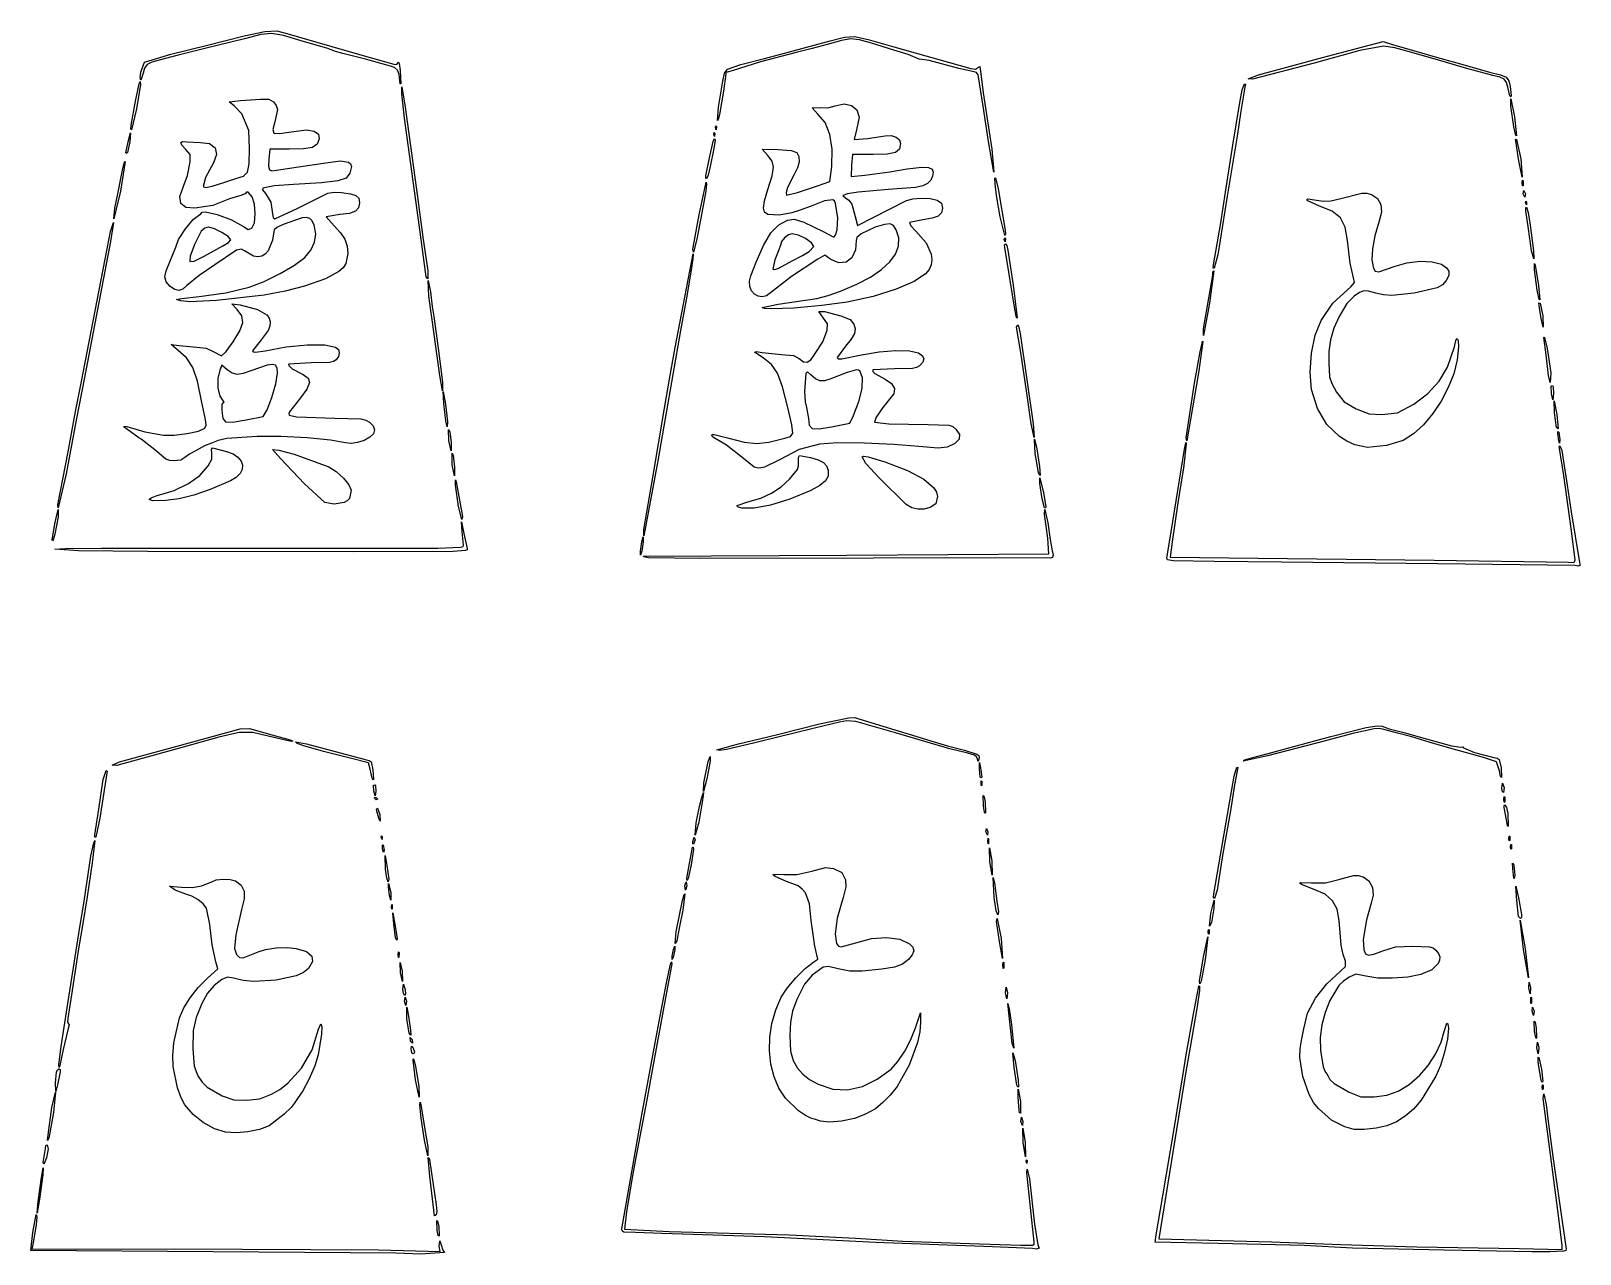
# Model space of a CAD drawing. Extents: x 118 to 1734, y 127 to 2403.
# Drawn here: x 118 to 814, y 128 to 678 of the extents above; entities that cross this region are included whole.
import ezdxf

# ---------------------------------------------------------------- set-up
doc = ezdxf.new("R2010")
doc.units = 0
doc.layers.get('0').update_dxf_attribs({"linetype": 'CONTINUOUS'})

msp = doc.modelspace()

# ---------------------------------------------------------------- linework, layer by layer
at = {"color": 7}
for points in [[(283.559213, 655.263675), (283.279734, 658.013938), (282.545513, 659.938022), (281.274433, 661.164957), (279.384375, 661.823775), (268.141178, 664.917375), (258.011662, 667.5), (254.780835, 668.3673), (250.892648, 669.83325), (240.75, 672.734175), (231.342275, 675.48198), (225.94815, 676.5126), (221.220632, 675.996007), (213.81273, 674.102175), (196.125, 669.743625), (184.125, 666.718725), (175.5, 664.486125), (172.309056, 663.598065), (170.224961, 662.471484), (169.000271, 660.904986), (168.38754, 658.697175), (167.300872, 655.5), (167.028909, 656.599541), (167.38357, 659.102934), (168.978442, 663.5499), (180.781875, 667.1457), (197.25, 671.23965), (213.670177, 675.41816), (223.042212, 677.381981), (228.424391, 677.579018), (232.875, 676.457175), (266.625, 666.71955), (280.994108, 662.6064), (282.325189, 662.525681), (282.92871, 663.4929), (283.097313, 663.634526), (283.323148, 662.998481), (283.828432, 659.868975), (284.015535, 653.868975), (283.71768, 653.868656), (283.559213, 655.263675)], [(547.923975, 627.9375), (545.523262, 643.875), (543.268748, 657.9375), (542.621956, 658.864453), (541.586235, 659.25), (534.699277, 660.79335), (521.382371, 664.365525), (518.03013, 664.7391), (516.85365, 664.969575), (511.875, 667.029225), (505.5, 669.0297), (495.395633, 672.060975), (490.01801, 673.538183), (486.109974, 673.977628), (481.87086, 673.334246), (475.5, 671.562975), (468.75, 669.75075), (461.625, 667.90545), (445.539315, 663.69015), (432.789315, 659.705025), (430.567987, 659.075175), (429.885753, 659.078456), (429.934043, 658.352175), (429.01392, 650.562375), (427.111883, 640.125), (426.613411, 637.764581), (426.199702, 637.355475), (426.772935, 643.355475), (428.642663, 655.00665), (429.423842, 658.627378), (430.827652, 660.41295), (436.780685, 662.556581), (447.375, 665.238075), (458.625, 668.21685), (476.848717, 673.152), (483.239005, 674.830195), (487.755745, 675.163987), (493.981792, 673.814723), (505.5, 670.44375), (539.95206, 660.738075), (542.172563, 660.472866), (543.389318, 661.2714), (544.104313, 661.660341), (544.355932, 659.536425), (545.598637, 649.875), (549.503936, 624.558863), (550.364017, 614.25), (547.923975, 627.9375)], [(782.036625, 648.512625), (781.143975, 652.32225), (780.590529, 654.510287), (779.547581, 655.909847), (777.606405, 656.840014), (774.358275, 657.619875), (762.75, 660.7272), (751.125, 664.1304), (738, 667.97925), (730.3875, 669.9657), (725.25, 670.805325), (714.649079, 668.750025), (694.125, 663.195525), (666.5625, 655.954575), (664.5, 656.091975), (669.1875, 657.902925), (697.875, 665.618625), (716.000243, 670.483275), (725.125485, 672.810075), (729.875243, 671.358825), (738.75, 668.784975), (748.5, 666.026625), (758.25, 663.221475), (766.125, 660.959175), (772.875, 659.1408), (777.849866, 657.882923), (780.434747, 656.806537), (781.550448, 655.258664), (782.117775, 652.586325), (782.627916, 648.543909), (782.470136, 648.036076), (782.036625, 648.512625)], [(163.050923, 635.25), (165.001395, 646.030275), (166.639467, 653.897644), (167.091029, 654.852272), (167.221463, 653.562525), (165.360895, 642.580322), (163.103198, 633.148425), (162.853269, 633.549863), (163.050923, 635.25)], [(649.038165, 572.625), (652.255193, 591.375), (654.389032, 605.25), (657.729547, 626.25), (660.609367, 644.571525), (661.817599, 651.130519), (662.845448, 653.82345), (663.402275, 653.656903), (663.080753, 652.3374), (661.179008, 641.5854), (659.57949, 630.375), (655.130948, 603.375), (650.955788, 577.125), (649.350187, 571.125), (648.890367, 571.118241), (649.038165, 572.625)], [(185.25, 556.44765), (183.375, 556.99575), (185.625, 557.464275), (193.5, 558.389175), (205.468376, 560.020969), (216.047152, 562.515075), (222.762086, 565.120029), (229.912, 568.62075), (236.368817, 572.412621), (241.00446, 575.891025), (243.694224, 579.12446), (245.328381, 582.738637), (245.85266, 586.546934), (245.212793, 590.362725), (244.333565, 592.261654), (243.169587, 593.422434), (241.677139, 593.871554), (239.8125, 593.6355), (231.300035, 590.695847), (228.376185, 589.299521), (227.25, 588.33585), (226.448805, 583.587975), (224.557755, 578.921607), (223.185247, 577.412267), (221.590085, 576.475772), (219.818771, 576.129835), (217.917806, 576.392169), (213.91293, 578.8125), (212.465461, 579.586972), (210.340786, 579.078966), (200.625, 572.612925), (193.460048, 567.72735), (188.016757, 563.276475), (186.189627, 561.692569), (184.378663, 561.103444), (182.523439, 561.506034), (180.563528, 562.897275), (178.769221, 564.964049), (178.140273, 567.124359), (178.664876, 569.941459), (180.331222, 573.9786), (183, 580.543725), (184.307434, 583.998136), (187.3425, 588.744356), (190.774348, 592.94183), (193.272128, 594.75), (194.25, 595.5), (194.835418, 596.175507), (196.428423, 596.305296), (201.657692, 595.221788), (207.978804, 592.83761), (213.432757, 589.7409), (215.59441, 588.487659), (217.181587, 589.073625), (218.311595, 591.43027), (218.720881, 595.441087), (218.396004, 599.776973), (217.323525, 603.108825), (215.516388, 605.120578), (214.770714, 605.138476), (214.125, 604.5), (212.225797, 603.75), (207.207562, 602.140275), (199.678874, 599.247572), (191.60289, 598.055925), (187.563622, 598.362757), (185.303934, 600.117225), (184.888648, 603.202062), (186.382583, 607.5), (188.260441, 612.6579), (189.48738, 618.863175), (189.475866, 622.130616), (187.576927, 624.42465), (185.797697, 626.256409), (185.268099, 627.442003), (185.984273, 627.946452), (187.942358, 627.734775), (194.129858, 627.4302), (198.1996, 627.004211), (200.664225, 625.124053), (201.304797, 622.133169), (199.902383, 618.375), (196.380472, 611.749378), (195.300217, 607.7994), (196.33839, 607.248928), (199.388287, 607.8459), (204.120817, 609.458775), (209.957018, 611.2728), (213.356661, 612.344371), (215.172432, 614.182566), (215.933365, 617.935271), (216.168495, 624.750375), (215.79808, 632.850056), (212.73603, 640.4283), (209.446785, 643.8033), (207.009285, 645.8283), (212.0625, 646.322175), (221.120452, 646.883025), (224.747718, 647.026575), (226.932952, 645.695925), (228.158844, 644.158454), (228.655399, 642.347953), (227.541472, 636.71235), (226.618606, 633.353329), (227.115708, 631.748034), (229.65254, 631.522454), (234.848865, 632.302575), (241.679528, 633.222525), (245.088863, 632.58435), (247.133197, 631.298888), (247.361348, 629.085975), (246.576879, 626.732118), (244.425519, 625.297772), (240.378582, 624.601159), (233.907382, 624.4605), (225.189773, 624.5457), (224.774932, 619.970775), (224.632608, 616.899219), (225.037119, 615.237759), (226.183419, 614.711439), (228.26646, 615.0453), (238.125, 616.500825), (251.3793, 618.521325), (256.996342, 619.223278), (260.532596, 618.635475), (261.509918, 617.8631), (261.95443, 616.774509), (261.22821, 613.656975), (259.497851, 611.545991), (255.764796, 610.220616), (248.425145, 609.364914), (235.875, 608.66295), (227.343216, 608.032144), (222.128798, 607.061475), (221.909268, 606.292312), (223.338533, 604.546425), (225.740381, 600.708141), (226.5, 595.406625), (226.776582, 593.832516), (227.524455, 593.250375), (237.461955, 597.85245), (251.260184, 604.675678), (254.132556, 605.244871), (257.372768, 605.0175), (261.437597, 604.515615), (263.920783, 603.716372), (265.16177, 602.429624), (265.5, 600.465225), (265.119652, 598.146732), (263.751363, 596.616816), (261.054268, 595.66761), (256.6875, 595.09125), (250.5, 594.04965), (254.15655, 590.03835), (257.015173, 586.957601), (258.897961, 584.037375), (259.933406, 581.016068), (260.25, 577.632075), (259.364906, 573.14994), (258.133418, 571.271739), (256.26475, 569.552034), (250.282219, 566.33788), (240.75, 563.007), (232.188284, 560.719767), (222.772494, 558.87615), (201.375, 556.5192), (189.319675, 555.875288), (185.25, 556.44795)], [(295.486447, 567.1875), (292.44726, 589.5), (285.746812, 638.447756), (284.507728, 649.364273), (284.526277, 652.43265), (286.09119, 643.43265), (291.394485, 604.125), (294.002295, 585), (296.168408, 569.8125), (296.147632, 566.25), (295.486463, 567.1875)], [(783.897825, 634.5), (782.526684, 643.880419), (782.54835, 647.16255), (784.182122, 639.034266), (785.0334, 630.499125), (784.576369, 631.313813), (783.897825, 634.5)], [(446.25, 553.403475), (453.5625, 554.946525), (470.805211, 557.412881), (475.951148, 558.764641), (481.5, 560.761575), (488.77916, 563.842048), (494.901621, 567.061573), (499.852033, 570.403199), (503.615045, 573.849975), (506.175307, 577.384951), (507.517469, 580.991177), (507.626181, 584.651702), (506.486093, 588.349575), (505.346695, 590.154889), (503.787758, 590.901403), (501.223838, 590.660996), (497.06949, 589.50555), (490.712845, 586.460794), (488.89769, 584.821261), (488.603273, 583.535175), (488.169068, 579.364275), (486.525596, 575.771309), (483.971269, 573.779063), (480.778628, 573.495466), (477.220215, 575.02845), (474.389842, 576.9492), (471.257798, 575.1621), (459.461242, 567.301434), (450.131895, 560.0625), (448.289639, 558.634483), (446.371891, 558.126182), (444.520324, 558.417141), (442.876611, 559.386909), (441.582423, 560.915032), (440.779432, 562.881057), (440.609313, 565.164531), (441.213735, 567.645), (443.625105, 573.75), (446.92291, 581.316054), (450.282759, 586.87965), (453.819259, 590.594984), (457.647015, 592.61625), (460.739171, 593.006709), (464.981888, 591.75675), (473.738242, 587.525175), (478.472152, 585), (479.248702, 585.933217), (479.92624, 588.209016), (480.314475, 593.64525), (479.268828, 600.106819), (478.773873, 601.290342), (478.117808, 601.773975), (474.38199, 601.237416), (468.375, 598.913175), (462.94794, 596.922), (459.666142, 595.84545), (453.888067, 594.799959), (448.915507, 595.2132), (447.395964, 596.23151), (446.886404, 598.082025), (447.385771, 601.289234), (448.893007, 606.377625), (450.74748, 612.53893), (451.365721, 616.450228), (450.74778, 619.138468), (448.893705, 621.6306), (446.28738, 624.515475), (453.512557, 624.299625), (459.273626, 623.878425), (461.815598, 623.005875), (462.778352, 621.246023), (462.884136, 618.890625), (462.155987, 616.129102), (460.616948, 613.150875), (457.725575, 607.359263), (457.074006, 605.058848), (457.191397, 603.80865), (462.233572, 605.111175), (471.663465, 608.2581), (476.751592, 610.00155), (477.612082, 616.6971), (477.726855, 624.440463), (476.680944, 631.123613), (474.542583, 636.488374), (471.380002, 640.276575), (468.75006, 643.00785), (472.357845, 643.144575), (475.858914, 643.053637), (479.111302, 643.907025), (483.112993, 644.789598), (486.459327, 644.158209), (488.827009, 642.161591), (489.89274, 638.948475), (488.628562, 633.204525), (487.703055, 628.797), (493.65759, 629.224875), (501.579367, 630.5289), (504.24101, 630.582209), (506.444403, 629.933644), (507.945445, 628.706801), (508.500037, 627.025275), (508.008294, 624.546932), (506.157776, 623.052759), (502.38555, 622.319776), (496.128682, 622.125), (486.91797, 622.125), (486.428437, 617.343075), (486.269775, 612.23025), (492.487837, 612.768225), (503.625037, 614.25675), (511.495088, 615.688275), (518.022068, 616.473159), (520.955977, 616.225185), (522.591712, 615.5625), (523.101809, 614.136382), (522.863504, 612.335175), (521.990782, 610.528962), (520.597628, 609.087825), (518.456623, 608.016046), (515.21695, 607.273041), (502.875037, 606.381375), (489.359278, 605.2617), (484.665111, 604.473403), (482.592675, 603.69765), (483.672053, 602.64975), (485.236249, 601.671318), (486.525428, 599.879278), (488.04105, 594.308175), (489.138585, 590.25), (511.125037, 601.4238), (513.949236, 602.246653), (517.776362, 602.542894), (521.729142, 602.305856), (524.930302, 601.528875), (526.818127, 600.278325), (527.250037, 598.051275), (526.830508, 595.902247), (525.39553, 594.419859), (522.680521, 593.447617), (518.420895, 592.829025), (512.482223, 591.518925), (513.136322, 590.067844), (515.389328, 587.679975), (519.93015, 582.512122), (522.213517, 577.388166), (522.48654, 574.940372), (522.168658, 572.62082), (521.251027, 570.4686), (519.7248, 568.5228), (514.5831, 565.0539), (506.454621, 561.582019), (496.15504, 558.401597), (484.500037, 555.807075), (473.140696, 554.233039), (460.590345, 553.157653), (450.43234, 552.806078), (447.370266, 552.972082), (446.250037, 553.403475)], [(425.309212, 634.187475), (425.459492, 634.966059), (425.762333, 634.640625), (425.703157, 633.2031), (425.309242, 634.187475)], [(160.531778, 622.9125), (161.657002, 627.75), (162.75045, 631.875), (162.395152, 627.80745), (161.269935, 622.96995), (160.728183, 622.621913), (160.531778, 622.9122)], [(421.0641, 612.48675), (422.714587, 620.54925), (424.368471, 627.988809), (424.967984, 629.339701), (425.223007, 628.5), (424.554712, 624.75), (422.991127, 616.6875), (422.148012, 612.847266), (421.351995, 611.25), (420.952903, 611.613281), (421.0641, 612.48675)], [(424.559212, 631.187475), (424.709492, 631.966059), (425.012333, 631.640625), (424.953157, 630.2031), (424.559242, 631.187475)], [(786.0666, 619.3125), (784.7238, 628.125), (784.616925, 629.068603), (785.0937, 628.875), (786.910594, 620.115441), (787.51035, 612), (786.0666, 619.3125)], [(155.7117, 597.9375), (157.004302, 604.5), (159.133557, 615.129844), (159.910659, 618.150145), (160.325153, 618.89955), (158.192816, 605.614425), (155.26506, 593.25), (155.7117, 597.9375)], [(415.20009, 579.5625), (418.065135, 594.997725), (421.145062, 609.622725), (421.384403, 608.779123), (421.077811, 605.703619), (419.244135, 595.875), (416.96496, 584.0625), (415.467315, 578.25), (415.20009, 579.5625)], [(553.181985, 594.1875), (551.612498, 603.75), (550.960042, 609), (550.832363, 611.444973), (551.143265, 611.642766), (552.248587, 606.75), (555.41553, 588.1875), (555.585159, 586.460672), (555.25098, 585.75), (553.181985, 594.1875)], [(787.646175, 609.375), (787.767263, 610.574316), (788.01975, 610.29825), (787.992, 608.04825), (787.736381, 608.057128), (787.64625, 609.375)], [(788.032725, 604.5), (788.3202, 606), (789, 604.5), (788.71245, 603), (788.032725, 604.5)], [(712.5, 491.78775), (708.855677, 493.354503), (705.514175, 495.41138), (699.825594, 500.886338), (695.606182, 507.994289), (693.027862, 516.5169), (692.376603, 524.337427), (692.969541, 532.828706), (694.657747, 540.908827), (697.292295, 547.495875), (702.570701, 555.374813), (710.573678, 562.73175), (712.290448, 564.590419), (711.91554, 566.70345), (710.341782, 573.3519), (709.102245, 583.5), (708.099665, 589.507298), (705.982642, 593.69955), (702.292726, 596.639845), (696.57147, 598.891275), (691.366792, 601.2855), (690.884406, 601.931324), (691.370807, 602.134734), (698.26224, 601.15905), (701.606086, 601.277625), (706.13724, 602.286525), (715.657126, 604.776806), (717.848126, 604.752173), (719.882385, 604.084575), (722.678367, 602.293859), (724.170921, 599.662106), (724.368692, 596.157945), (723.280327, 591.75), (721.457643, 585.601916), (720.389814, 579.775097), (720.137928, 574.770892), (720.763073, 571.09065), (721.639895, 569.759839), (723.222681, 569.425153), (730.5, 571.912425), (735.791003, 573.464502), (741.711849, 574.160278), (747.224346, 573.955196), (751.2903, 572.8047), (753.575475, 571.251298), (754.674169, 569.643881), (754.638891, 567.812674), (753.52215, 565.5879), (751.821086, 563.590692), (749.368472, 562.177331), (739.125, 559.8795), (729.014616, 558.812616), (725.275038, 559.074721), (721.806698, 559.86675), (718.651504, 560.708808), (716.442429, 560.833594), (714.494465, 560.148858), (712.1226, 558.56235), (708.788575, 555.210375), (705.401107, 549.37485), (703.085967, 544.080866), (701.562821, 538.896028), (700.805362, 533.700601), (700.78728, 528.37485), (701.137005, 522.3036), (702.094565, 519.305991), (704.239073, 515.3577), (707.692366, 511.032966), (713.051573, 507.939375), (718.841308, 505.615416), (724.487707, 505.28985), (731.612707, 506.08695), (738.968732, 509.974141), (745.257218, 514.777181), (750.33866, 520.368537), (754.07355, 526.620675), (757.1421, 535.696575), (757.754013, 538.583531), (758.356069, 539.553431), (758.812409, 538.603716), (758.987175, 535.731825), (758.422575, 529.843924), (756.854512, 523.667569), (754.421807, 517.437622), (751.263282, 511.388944), (747.517759, 505.756396), (743.324061, 500.774841), (738.821008, 496.679138), (734.147423, 493.70415), (726.623198, 491.497041), (718.125, 490.574175), (712.5, 491.787825)], [(789.059175, 600.437475), (789.209475, 601.216059), (789.512325, 600.890625), (789.453075, 599.4531), (789.0591, 600.437475)], [(791.6937, 578.8125), (790.440225, 588.72525), (789.26715, 596.78775), (789.175275, 597.997041), (789.557925, 598.5), (790.3395, 596.131641), (791.2068, 590.4375), (792.7152, 578.8125), (792.7497, 575.25), (791.69385, 578.8125)], [(130.04685, 464.8125), (134.633318, 488.625), (138.052943, 506.625), (140.580405, 519.375), (152.20797, 579.75), (153.77949, 587.496975), (154.99476, 591.505275), (153.762968, 582.990581), (147.325598, 549.375), (142.043963, 522), (138.359392, 502.875), (133.739393, 478.6875), (130.263833, 463.5), (130.04685, 464.8125)], [(195.75, 576.48585), (204.1875, 581.035875), (206.703516, 582.605456), (207.75, 583.78365), (206.525941, 585.226902), (203.664367, 587.130778), (200.381183, 588.790178), (197.892292, 589.5), (196.098552, 589.072174), (194.480333, 587.713144), (191.390242, 581.74815), (189.514026, 576.438284), (189.385433, 574.068675), (191.349185, 574.223229), (195.75, 576.48585)], [(459.75, 574.295925), (464.467868, 576.74805), (467.375358, 578.480972), (469.5, 580.84935), (468.415741, 582.488064), (465.799482, 584.346497), (462.605998, 585.869019), (459.790065, 586.5), (458.131588, 585.974006), (456.405562, 584.675194), (455.049271, 583.022316), (454.5, 581.434125), (453.849683, 579.3375), (451.968931, 574.867191), (451.165395, 570.6846), (451.929136, 570.468306), (453.565819, 570.977616), (459.75, 574.295925)], [(555.059212, 583.937475), (555.209492, 584.716059), (555.512333, 584.390625), (555.453157, 582.9531), (555.059242, 583.937475)], [(393.256882, 453.75), (397.168005, 477), (402.411023, 508.125), (404.648363, 521.176125), (407.241053, 535.426125), (415.27479, 577.479525), (415.20324, 575.25), (414.280088, 569.25), (412.140742, 556.875), (409.600658, 543), (402.72333, 503.625), (399.413228, 484.5), (393.25602, 450.799125), (393.25677, 453.75)], [(559.630942, 553.5), (555.240345, 580.3125), (555.176801, 581.504297), (555.58992, 582), (556.22796, 581.173828), (556.705237, 579.1875), (559.07676, 563.36565), (560.853645, 548.74065), (560.685435, 548.616354), (560.398835, 549.472256), (559.630942, 553.5)], [(794.3784, 561.146625), (793.189575, 570.375), (793.078855, 573.136888), (793.467403, 572.342391), (794.9541, 563.261775), (795.437887, 556.888941), (795.074081, 557.589887), (794.3784, 561.146625)], [(301.571558, 522.9375), (299.620455, 537), (298.087373, 547.875), (296.672805, 558.5625), (296.27847, 565.5), (297.367102, 560.4375), (298.203233, 553.875), (298.88601, 549.375), (300.804998, 535.125), (302.752686, 519.943772), (302.83644, 516), (301.571558, 522.9375)], [(644.48946, 543.75), (648.615008, 567.9375), (648.75, 569.375025), (649.155765, 569.844225), (647.23841, 555.356297), (644.493893, 540.76965), (644.489393, 543.75)], [(173.65974, 489.4107), (167.47224, 494.25), (166.5, 494.828175), (163.125, 497.25), (159.867344, 499.631653), (159.797247, 500.175418), (161.0625, 499.90635), (169.126818, 497.589947), (177.503498, 496.02915), (182.360318, 496.064265), (188.116925, 496.788816), (193.223755, 497.935846), (196.131248, 499.2384), (196.728613, 500.618156), (196.37604, 503.0418), (194.625293, 511.5), (192.732499, 520.331102), (190.605859, 526.473919), (187.856745, 530.75967), (184.09653, 534.019575), (180.973313, 536.723325), (184.588515, 536.294325), (192.457838, 535.5183), (196.67161, 535.123547), (199.803645, 533.625), (203.610262, 531.75), (205.573168, 533.573316), (208.826955, 537.957075), (211.810052, 542.928668), (213.057441, 546.670256), (212.631941, 549.699354), (210.59637, 552.533475), (208.192747, 555.013425), (211.90887, 554.53815), (219.739958, 552.468825), (223.887423, 550.045363), (224.991735, 548.580104), (225.450951, 546.930722), (225.26596, 545.085889), (224.437652, 543.034276), (220.854637, 538.2654), (217.5, 533.9529), (217.839375, 533.458093), (218.873749, 533.302003), (223.125, 534.0069), (232.540737, 535.746427), (242.014032, 536.651063), (249.964686, 536.63978), (254.8125, 535.63155), (256.018805, 534.49192), (256.451677, 532.991531), (256.104661, 531.365508), (254.971297, 529.848975), (253.844745, 529.126845), (252.032592, 528.722906), (243.744405, 528.57345), (233.639287, 528.023025), (233.920896, 527.155864), (235.311914, 525.921103), (240.1875, 523.248975), (242.4953, 521.732057), (243.084265, 519.654291), (241.926841, 516.775398), (238.995473, 512.8551), (234.13098, 506.50635), (233.740429, 505.592691), (233.955467, 505.043419), (237.17076, 504.35145), (254.371245, 503.7024), (266.057923, 503.358169), (268.377773, 502.837345), (269.960985, 501.897375), (271.627596, 500.204518), (272.221857, 498.446841), (271.740592, 496.722224), (270.180623, 495.12855), (267.555211, 493.679237), (264.614853, 492.726816), (261.728145, 492.355049), (259.263683, 492.6477), (252.478511, 493.857691), (241.964113, 494.856281), (230.179683, 495.466099), (219.584415, 495.509775), (205.978149, 494.599987), (202.110667, 493.750155), (199.125, 492.477675), (195.88746, 491.254575), (192.441667, 489.374925), (189.23295, 487.499925), (187.125, 485.999925), (185.297039, 484.845816), (182.321258, 484.535625), (180.302932, 484.683178), (178.602746, 485.3106), (173.65974, 489.410625)], [(442.76424, 481.7283), (438, 485.58765), (430.299288, 491.606109), (424.541153, 495), (423.75, 495.75), (423.919651, 496.311073), (424.830105, 496.374825), (431.282422, 494.662575), (438.26528, 492.8628), (443.721335, 492.265931), (449.272532, 492.873572), (456.540818, 494.687325), (459.094435, 495.455215), (460.05825, 496.938506), (459.580186, 500.749395), (457.808167, 508.500075), (455.43701, 517.782898), (453.158941, 523.8792), (450.441398, 527.863652), (446.751818, 530.810925), (443.312498, 533.031375), (443.030788, 533.458114), (443.59691, 533.629922), (446.299673, 533.165175), (455.002117, 532.2405), (460.349727, 531.842138), (462.925455, 530.437575), (464.812557, 529.077687), (466.480383, 528.894113), (468.109496, 529.933751), (469.88046, 532.2435), (473.55264, 537.9474), (475.52784, 543.152325), (475.616071, 546.056709), (473.9127, 548.609925), (471.75, 551.5962), (474.355153, 551.592244), (481.62747, 549.640125), (485.846176, 547.982053), (487.52493, 545.93985), (488.074065, 543.807219), (487.730859, 541.705997), (486.344298, 539.237195), (483.763365, 536.001825), (480, 530.939325), (480.440071, 530.393146), (482.080195, 530.370366), (490.880077, 532.099725), (498.863631, 533.507721), (506.366456, 534.147806), (512.546698, 533.990295), (516.5625, 533.0055), (518.274757, 531.739041), (518.914552, 530.342925), (518.480111, 528.842184), (516.96966, 527.26185), (515.614984, 526.40149), (513.81465, 525.946144), (505.746495, 525.859275), (495.96552, 525.4656), (495.950323, 524.735372), (496.953856, 523.724288), (501.572572, 521.19795), (504.465083, 519.323072), (505.793095, 517.053994), (505.508688, 514.60725), (503.563942, 512.199375), (500.530987, 508.5111), (497.528138, 504.1674), (496.832632, 501.9174), (503.202988, 501.219112), (520.80171, 500.928525), (530.174518, 500.627794), (531.945846, 500.001729), (533.320508, 498.794925), (534.885527, 496.425274), (534.736365, 494.230463), (532.906954, 492.281576), (529.431225, 490.6497), (525.292292, 490.160334), (516.681225, 490.97535), (505.385734, 491.948399), (492.227329, 492.510422), (480.148991, 492.586965), (472.093702, 492.103575), (462.949171, 489.604753), (454.125, 484.970175), (447.437149, 481.704975), (444.778764, 481.285603), (442.76424, 481.728375)], [(796.179675, 548.4375), (795.23625, 554.25), (795.099806, 555.488963), (795.587625, 555.375), (796.874184, 549.654703), (797.058975, 544.5), (796.179675, 548.4375)], [(567.065272, 501.1875), (565.10793, 514.875), (562.447095, 533.226075), (560.555917, 544.61175), (560.89824, 545.562075), (561.436391, 544.990894), (562.159715, 541.654519), (565.166655, 520.875), (568.032488, 501.1875), (568.482382, 495), (567.065272, 501.1875)], [(636.75, 494.850075), (640.430745, 519.365344), (642.980691, 533.446195), (643.834853, 537.45855), (644.081956, 538.272225), (644.180588, 538.125), (642.370725, 525), (641.213302, 517.875), (637.041532, 493.562475), (636.75, 494.850075)], [(799.473825, 522.9375), (798.3636, 532.125), (797.347125, 540), (797.488, 540.27788), (797.804723, 539.349563), (798.751837, 534.98955), (800.4036, 524.0625), (800.124225, 519.75), (799.473825, 522.9375)], [(214.68717, 502.947), (222.198217, 504.49785), (224.057914, 507.396274), (226.218844, 512.924513), (228.004536, 519.079938), (228.738518, 523.859925), (228.531876, 526.179621), (227.817187, 527.457244), (226.408427, 527.838101), (224.119575, 527.4675), (216.75, 524.963775), (213.237703, 523.736952), (210.543953, 523.384753), (208.298684, 523.920953), (206.13183, 525.359325), (203.660048, 527.439225), (202.738853, 525.282075), (201.885101, 521.558269), (201.92229, 517.317187), (202.741652, 513.57285), (204.23442, 511.339275), (204.710289, 510.905503), (204.279645, 510.761475), (203.735296, 509.849766), (203.77629, 507.1875), (204.212081, 503.594747), (205.392444, 501.994875), (208.492454, 501.931191), (214.687185, 502.947)], [(487.315792, 504.936825), (489.790335, 511.168835), (491.2012, 517.030706), (491.434268, 521.785437), (490.375418, 524.696025), (489.589908, 525.31007), (488.622338, 525.459553), (484.451212, 524.232675), (476.7459, 521.219775), (474.346227, 520.451366), (472.238027, 520.499953), (470.25696, 521.403807), (468.238688, 523.2012), (466.673153, 524.586431), (465.931343, 523.7328), (465.394532, 515.741681), (465.638361, 511.025355), (466.18125, 508.427025), (467.109217, 503.625), (467.45606, 500.506757), (468.768898, 499.033734), (471.849316, 498.91562), (477.4989, 499.8621), (485.625, 501.4215)], [(304.305412, 502.438725), (303.386843, 510.313725), (303.036675, 515.625), (304.151077, 510), (305.069647, 502.125), (304.873815, 499.875)], [(800.7633, 514.76415), (800.576625, 518.076675), (801.12907, 518.313679), (801.499519, 517.796053), (801.6114, 514.762725), (801.37335, 511.875)], [(802.95015, 499.580175), (802.137769, 506.135044), (801.9933, 511.5), (803.211881, 505.394522), (803.694375, 498.9444), (802.95015, 499.580175)], [(305.61966, 493.54605), (305.54601, 498.546), (306.0447, 497.562525), (306.675803, 492.5625), (306.704752, 489), (305.619675, 493.54605)], [(570.372607, 479.2575), (568.920246, 487.837744), (568.58565, 494.25), (569.615955, 489.9375), (570.81048, 481.953075), (571.209861, 478.112794), (570.926698, 477.944355), (570.372607, 479.2575)], [(804.062625, 493.5), (803.6196, 496.785525), (803.607628, 497.657147), (804.106575, 497.443425), (804.549675, 494.1579), (804.267591, 492.543778), (804.062625, 493.5)], [(171, 467.108325), (171.936328, 467.938097), (174.1875, 468.762075), (182.253614, 471.294907), (188.785192, 474.367613), (193.868874, 478.030437), (197.591295, 482.333625), (199.147466, 485.353181), (199.239923, 488.062125), (199.007861, 489.699718), (199.520606, 490.310953), (205.791645, 488.787825), (208.741051, 487.650266), (210.933923, 486.178941), (212.358035, 484.467329), (213.001162, 482.608912), (212.851079, 480.697171), (211.895561, 478.825584), (210.122384, 477.087634), (207.519322, 475.5768), (198.497529, 471.720498), (191.081879, 469.102378), (184.589943, 467.51615), (178.33929, 466.755525), (172.729701, 466.584384), (171, 467.108325)], [(249.886507, 465.792225), (240.886507, 474.156225), (230.0625, 485.51865), (226.5, 489.564225), (229.3519, 489.376596), (236.20891, 487.501313), (251.746125, 481.8159), (255.099388, 479.698552), (258.336078, 476.777925), (260.774989, 473.766061), (261.734917, 471.375), (260.98098, 467.691009), (259.997826, 466.551714), (258.562942, 465.797175), (254.08754, 465.078178), (249.886507, 465.789675)], [(307.14636, 482.684025), (307.058985, 488.058975), (307.55475, 487.062525), (308.17029, 481.6875), (308.202915, 477.75), (307.14636, 482.684025)], [(811.437525, 437.550525), (749.625, 438.34575), (679.5, 439.07535), (649.261957, 439.405125), (630.9358, 439.681791), (628.364106, 440.087244), (628.050758, 440.8125), (629.998523, 452.625), (635.931042, 489.84615), (636.539871, 492.55565), (636.682883, 492.765489), (636.710958, 492.174347), (635.56386, 481.23435), (634.911135, 477.85935), (633.013613, 465.75), (630.46173, 448.125), (629.521012, 441.26355), (748.125, 439.8636), (808.3125, 439.0782), (810.492416, 438.856711), (811.072292, 439.193783), (811.337991, 440.120419), (809.6472, 454.087875), (806.257275, 477.915), (804.279825, 490.1025), (804.180788, 490.912922), (804.561, 491.25), (805.340869, 489.212109), (806.20275, 484.3125), (807.771675, 473.625), (809.614725, 461.625), (813.39555, 438.9375), (813.553997, 437.637169), (812.837475, 437.25), (811.437525, 437.550525)], [(437.25, 463.265325), (435.307099, 463.826329), (435.083094, 464.461041), (439.949408, 466.118175), (445.690871, 467.800593), (450.563828, 469.987453), (454.798687, 472.805368), (458.625855, 476.38095), (462.160034, 480.715528), (462.634972, 482.230131), (462.627547, 484.034625), (462.56362, 486.01598), (463.092731, 486.88395), (468, 486.06015), (471.503045, 484.999267), (473.837622, 483.798778), (475.238085, 482.288619), (475.938787, 480.298725), (475.96142, 477.706458), (474.811753, 475.499925), (472.277197, 473.432498), (468.145162, 471.25755), (458.789717, 467.392971), (450.094244, 464.662069), (442.700439, 463.230851), (437.25, 463.265325)], [(511.05003, 464.8782), (498.852285, 476.8782), (492.881834, 483.406538), (491.160442, 486.350456), (491.964251, 486.6814), (493.915651, 486.360009), (501.375, 484.08525), (511.548758, 480.275019), (518.951757, 476.352759), (523.469757, 472.394007), (524.611182, 470.424552), (524.988517, 468.4743), (524.338544, 465.260503), (521.748412, 463.54695), (518.929665, 462.82735), (516.168273, 462.814172), (513.522355, 463.500196), (511.05003, 464.8782)], [(309.911805, 464.0625), (308.676247, 473.625), (308.561475, 476.001506), (308.95849, 475.166081), (310.481423, 466.875), (311.72145, 459.5625), (311.430308, 458.25), (309.911805, 464.0625)], [(571.977742, 467.4375), (571.01832, 474.375), (571.03467, 476.921625), (572.639805, 470.171625), (573.660401, 464.043394), (573.549745, 463.495284), (573.10323, 463.5), (571.977712, 467.4375)], [(127.583062, 448.875), (128.648256, 456.325903), (130.240567, 462.701475), (130.206893, 459.375), (128.688747, 451.553081), (127.94531, 449.014678), (127.699156, 448.575451), (127.583055, 448.875)], [(395.25, 441.03705), (393.196875, 441.443194), (393, 441.734925), (484.38933, 442.174425), (575.05467, 442.80465), (574.547513, 449.7903), (573.142869, 460.635431), (573.257708, 462.705), (574.524158, 456.705), (575.604263, 449.25), (576.607882, 444.1875), (576.927416, 442.2406), (576.695494, 441.153853), (575.799045, 440.781018), (574.125, 440.97585), (418.5, 440.736825), (395.25, 441.03705)], [(170.280968, 443.819025), (139.308019, 444.161812), (128.655968, 444.810825), (133.550362, 445.159459), (149.743908, 445.364184), (220.125, 445.3668), (300.683104, 445.345397), (310.815583, 445.764322), (312.076313, 446.132161), (312.221423, 446.625), (311.670195, 452.625), (311.272545, 457.125), (312.362948, 451.875), (313.819725, 445.1217), (313.825382, 444.628367), (313.177567, 444.256875), (307.570647, 443.810494), (262.65555, 443.6217), (170.280968, 443.819025)], [(391.663492, 444), (392.25, 448.125), (392.822527, 450.375), (392.836478, 448.125), (392.24997, 444), (391.64949, 442.125), (391.66344, 444)], [(543, 350.5986), (542.614053, 351.552702), (541.606908, 352.404141), (538.633208, 353.25), (530.521403, 355.223775), (519.375, 358.503525), (506.25, 362.4588), (488.421672, 367.487297), (484.389396, 367.814282), (481.016273, 367.167375), (469.875, 364.42995), (460.125, 362.164275), (454.5, 360.793575), (442.5, 357.765525), (430.285376, 354.956353), (427.091391, 354.510411), (426, 354.73305), (435.681336, 357.509606), (448.875, 360.533775), (453.75, 361.8576), (472.069035, 366.398775), (485.244817, 369.199191), (487.860929, 369.28498), (489.694035, 368.74245), (505.875, 363.761325), (513.75, 361.341375), (522, 358.779375), (529.5, 356.62095), (537.1875, 354.5766), (542.652673, 352.893891), (543.543581, 352.152664), (543.75, 351.198525), (543.375, 349.5), (543, 350.5986)], [(154.5, 347.88825), (157.6875, 349.39725), (183, 356.259), (211.99779, 364.256925), (216.177217, 364.4157), (226.079955, 361.574175), (234.388525, 359.251162), (235.560673, 358.685618), (234.794033, 358.5), (224.53425, 360.89115), (217.628058, 362.477285), (211.496255, 362.506462), (202.343637, 360.48364), (186.375, 355.913775), (156.5625, 347.720475), (154.5, 347.88825)], [(777.349725, 345.282075), (775.980975, 349.344225), (770.25, 351.33285), (754.125, 355.854675), (745.875, 358.187175), (738, 360.5295), (731.625, 362.265825), (725.456655, 363.85935), (723.443218, 364.293814), (721.104357, 364.224497), (711.581655, 362.0778), (695.25, 357.80625), (673.234157, 352.045425), (662.267737, 349.703475), (662.89271, 350.235984), (666, 351.167925), (673.5, 353.144775), (685.125, 356.232375), (701.625, 360.701475), (717.586452, 364.754756), (722.45436, 365.563753), (724.686915, 365.44575), (727.875, 364.20255), (733.875, 362.636325), (745.125, 359.576475), (755.79225, 356.555025), (760.10475, 355.971), (760.913597, 356.071463), (761.25, 355.695825), (766.106044, 353.614237), (774.85965, 351.35895), (776.422875, 350.998622), (777.296981, 350.377013), (778.109025, 346.743), (778.234247, 342.333844), (777.860699, 342.777586), (777.349725, 345.282075)], [(271.231245, 342.080175), (270.27609, 346.017825), (269.625, 348.91065), (261.375, 351.085725), (249.375, 354.058725), (240.56027, 356.507962), (237.531778, 357.670165), (236.823773, 358.3155), (241.698773, 357.461625), (268.125, 350.48205), (269.856514, 350.035166), (270.797522, 349.383384), (271.5675, 345.7245), (271.789666, 341.616619), (271.601319, 341.204236), (271.231245, 342.080175)], [(420.169162, 339.9375), (422.023034, 349.549612), (423.01416, 351.75), (423.029235, 349.6875), (421.462163, 341.8125), (420.00186, 336), (420.1692, 339.9375)], [(544.250002, 342.500025), (543.843877, 346.062525), (543.937748, 349.125), (544.498455, 345.75), (544.8984, 342.484341), (544.711685, 342.166267), (544.250002, 342.500025)], [(146.693265, 316.63065), (148.44324, 328.125), (150.429645, 341.446725), (151.703618, 345.50085), (152.153105, 345.224025), (151.940647, 343.429125), (148.873283, 324.03435), (147.089955, 315.539925), (146.69748, 315.574116), (146.693265, 316.63065)], [(649.078695, 290.0625), (655.962382, 330), (657.00642, 336), (658.18854, 342.946725), (659.445922, 346.99605), (659.879598, 346.802644), (659.651273, 345.2994), (658.483522, 339), (656.682788, 327.375), (653.201902, 308.25), (652.128803, 301.5), (650.636462, 291.671719), (649.372642, 288), (648.974377, 288.595594), (649.078695, 290.0625)], [(272.01684, 336.276), (271.838498, 338.838525), (272.363585, 339.063618), (272.737072, 338.636822), (272.859773, 336.25605), (272.606685, 334.125)], [(416.76129, 321.9375), (418.141433, 329.25), (419.240557, 333.375), (419.989455, 335.625), (419.656358, 333), (417.850584, 322.302394), (416.287778, 316.5), (416.76129, 321.9375)], [(544.618417, 339.75), (544.729542, 340.798828), (544.99671, 340.6875), (544.99671, 338.8125), (544.729542, 338.701172), (544.618417, 339.75)], [(545.70633, 329.50065), (545.506882, 334.25685), (545.953078, 333.51334), (546.387025, 331.229888), (546.590137, 326.52555), (546.426419, 326.327), (546.205212, 326.821753), (545.70633, 329.50065)], [(778.5, 337.45575), (778.78755, 339.75), (779.433731, 337.796447), (779.149425, 335.562825), (778.690781, 335.953312), (778.5, 337.45575)], [(272.25, 333.04425), (272.470312, 333.46905), (273, 333.375), (273.75, 332.58075), (273, 332.25), (272.25, 333.04425)], [(274.13397, 324.13095), (273.264952, 327.1875), (273.217482, 328.114453), (273.617408, 328.5), (274.686503, 325.6875), (274.831172, 322.746131), (274.13397, 324.13095)], [(779.396175, 332.625), (779.517263, 333.824316), (779.76975, 333.54825), (779.742, 331.29825), (779.486381, 331.307128), (779.39625, 332.625)], [(780.52695, 323.373675), (779.545725, 328.811175), (779.451553, 329.650781), (779.865825, 330), (780.521554, 328.843577), (781.105641, 326.127581), (781.35, 320.5365), (781.192837, 320.323688), (780.985275, 320.787675), (780.52695, 323.373675)], [(130.5, 213.344625), (131.587208, 221.532075), (134.229795, 238.875), (139.529947, 272.25), (141.813225, 286.875), (144.936116, 307.083047), (146.021348, 312.456519), (146.6805, 314.069475), (145.539877, 304.043475), (143.187345, 288.75), (141.24177, 276.75), (139.50498, 266.25), (138.443332, 259.5), (136.5426, 246.75), (134.560185, 234.1875), (134.404932, 232.400091), (134.84877, 231.75), (135.168519, 231.209025), (134.642708, 229.6875), (132.405068, 220.1424), (131.006558, 212.975466), (130.630426, 212.177495), (130.5, 213.344625)], [(275.309213, 315.437475), (275.459492, 316.216059), (275.762333, 315.890625), (275.703158, 314.4531), (275.309242, 315.437475)], [(415.140682, 313.58145), (415.857156, 315.5586), (416.25, 314.419275), (415.539202, 312.399225), (415.127042, 312.561488), (415.140682, 313.58145)], [(546.75, 318), (547.037528, 319.5), (547.717313, 318), (547.429785, 316.5), (546.75, 318)], [(547.646212, 313.875), (547.767407, 315.074316), (548.019743, 314.79825), (547.991917, 312.54825), (547.736272, 312.557128), (547.646175, 313.875)], [(781.618425, 315), (781.729556, 316.048828), (781.996725, 315.9375), (781.996725, 314.0625), (781.729556, 313.951172), (781.618425, 315)], [(275.91087, 310.33605), (275.801717, 311.937984), (276.189937, 312.1101), (276.597938, 309.648975), (276.29532, 308.648559), (275.91087, 310.33605)], [(277.189388, 301.21095), (277.006957, 307.256925), (277.849987, 302.85855), (278.729512, 296.8125), (278.40399, 295.5), (277.759651, 297.1776), (277.189388, 301.21095)], [(412.514993, 297.062475), (415.025123, 311.02515), (415.385649, 311.070084), (415.42613, 309.976462), (414.459885, 303.162375), (413.134445, 296.968163), (412.67523, 296.03718), (412.514993, 297.062475)], [(548.621183, 304.543125), (548.439247, 310.766634), (549.45825, 304.878675), (549.657645, 298.5), (548.621183, 304.543125)], [(782.368425, 311.25), (782.479556, 312.298828), (782.746725, 312.1875), (782.746725, 310.3125), (782.479556, 310.201172), (782.368425, 311.25)], [(472.5, 187.99365), (470.25, 188.797725), (468.163612, 189.4254), (465.764387, 190.510461), (462.635873, 192.680747), (456.751935, 198.288075), (453.831094, 202.798533), (451.665151, 207.961659), (450.260685, 213.617072), (449.624275, 219.604388), (449.762499, 225.763223), (450.681935, 231.933197), (452.389162, 237.953925), (454.890758, 243.665025), (457.606504, 247.762413), (461.474708, 252.365587), (465.697252, 256.602518), (469.476022, 259.601175), (471.327045, 260.776125), (469.965225, 266.552625), (468.34416, 278.1021), (467.576768, 285.5873), (465.773107, 290.517028), (464.337157, 292.252481), (462.467518, 293.623736), (457.194345, 295.639875), (452.122687, 297.846), (451.240502, 298.585064), (451.373475, 298.928044), (456.046132, 298.733775), (461.940449, 298.756538), (468.611663, 300.334275), (474.812956, 301.864472), (478.31673, 301.45905), (482.106561, 299.657925), (483.701595, 296.4537), (483.936538, 293.2809), (482.676772, 288.47235), (480.054277, 279.124792), (479.037701, 272.138672), (479.636237, 267.763804), (480.544045, 266.633655), (481.859078, 266.25), (488.448818, 268.08585), (495.422118, 269.997703), (502.173487, 270.562762), (508.082088, 269.791153), (512.527087, 267.693), (513.978909, 266.135568), (514.382585, 264.502584), (513.73104, 262.695859), (512.0172, 260.6172), (509.403606, 258.577267), (505.779079, 257.203116), (500.081812, 256.227032), (491.25, 255.3813), (485.720334, 255.328725), (480.4659, 256.437825), (476.048199, 257.462194), (473.7159, 257.1162), (468.760544, 253.562625), (465.316102, 249.53025), (461.89206, 242.656294), (459.921178, 237.441262), (459.014195, 232.513162), (458.781847, 226.5), (459.060746, 219.5115), (460.283183, 215.25), (462.15809, 211.865793), (464.513732, 209.084466), (467.537249, 206.72725), (471.415785, 204.615375), (477.997153, 202.45632), (484.637907, 202.114631), (491.311377, 203.588046), (497.990895, 206.8743), (504.219368, 211.417275), (507.258323, 214.880321), (510.311279, 219.485559), (513.055578, 224.687174), (515.168565, 229.93935), (517.385662, 236.625), (517.429988, 232.5), (517.095586, 228.124483), (516.066843, 223.309479), (512.300236, 213.160838), (506.877979, 203.653727), (503.779674, 199.640638), (500.547885, 196.3878), (497.250007, 193.501275), (492.750007, 191.105175), (487.765112, 189.28001), (481.972797, 188.036906), (476.506587, 187.550055), (472.500007, 187.99365)], [(783.818325, 297), (783.33555, 301.5), (783.23235, 303.916003), (783.803925, 303.0258), (784.2867, 298.5258), (784.031728, 296.984147), (783.818325, 297)], [(205.40448, 183.02655), (200.397342, 184.564052), (195.361675, 187.341994), (190.759723, 191.049326), (187.053727, 195.375), (185.410885, 198.55652), (183.846929, 202.934316), (181.804163, 212.50935), (181.695368, 217.442309), (182.194317, 223.17465), (184.666875, 234.375), (186.633062, 238.833452), (189.508753, 243.461625), (193.116411, 248.008291), (197.2785, 252.222225), (201.84657, 256.356075), (200.993055, 259.5258), (199.427624, 267.150853), (198.309825, 276.360525), (196.783867, 283.67625), (195.251644, 285.659716), (192.928184, 287.545631), (190.208531, 289.067074), (187.48773, 289.957125), (182.723237, 291.778097), (180.14805, 293.61555), (185.625, 293.159325), (190.570702, 292.888144), (194.625, 293.728575), (199.14375, 295.551), (201.228666, 296.370621), (204.27093, 296.730806), (207.428344, 296.600351), (209.858707, 295.94805), (212.432685, 294.00275), (213.692823, 291.367734), (213.6868, 287.807476), (212.462295, 283.08645), (209.997675, 271.7157), (209.400388, 265.608619), (210.312008, 262.86585), (211.665173, 261.449297), (213.22923, 261.384825), (219.98313, 264.122325), (223.368553, 265.153356), (228.138834, 265.813734), (233.123566, 266.001683), (237.15234, 265.615425), (241.671105, 264.131146), (244.073119, 262.156472), (244.377373, 259.660037), (242.60286, 256.610475), (240.350525, 254.811132), (237.017395, 253.297444), (228.158198, 251.266069), (218.124172, 250.794422), (213.322503, 251.230394), (209.014215, 252.160575), (206.237928, 252.610856), (203.764215, 251.6091), (200.271538, 249.004467), (197.331103, 245.5029), (194.728914, 240.78712), (192.250972, 234.53985), (190.766936, 228.700369), (190.686, 220.5219), (191.234625, 212.659678), (192.906653, 208.441275), (194.865129, 205.558227), (197.115637, 203.278453), (203.898825, 199.36815), (209.04428, 197.53875), (214.875, 197.3784), (220.710845, 198.057319), (226.013017, 200.124375), (229.807428, 202.301533), (233.347341, 205.003261), (239.512918, 211.772062), (244.208235, 220.014052), (247.13178, 229.3125), (248.183797, 231.75), (248.540446, 230.426456), (248.407868, 227.0643), (246.989333, 217.875), (245.403927, 212.917475), (242.903977, 207.062391), (240.135251, 201.686317), (237.74352, 198.165825), (236.25, 195.929025), (234.907211, 194.123282), (231.730238, 191.114091), (224.982105, 185.99085), (220.580104, 184.297775), (215.427242, 183.175378), (210.157405, 182.719642), (205.40448, 183.02655)], [(278.989762, 289.3125), (278.504025, 293.25), (278.5134, 294.68835), (279.653113, 290.693606), (279.653167, 287.25), (278.989762, 289.3125)], [(411.566438, 293.625), (412.212435, 295.5), (412.5, 293.625), (411.854003, 291.75), (411.566438, 293.625)], [(550.56075, 288.404025), (549.973943, 297.473925), (550.703457, 294.983841), (551.691615, 286.875), (552.398565, 281.964225), (552.07197, 280.616475), (551.38919, 282.517594), (550.56075, 288.404025)], [(707.985412, 185.432775), (701.889865, 188.498916), (696.113565, 193.6521), (693.926999, 196.458311), (692.000692, 199.918296), (689.11053, 208.074056), (687.806426, 216.668313), (687.862693, 220.67642), (688.45173, 224.25), (689.521643, 229.5), (691.181055, 236.555025), (694.780395, 243.277725), (699.803162, 249.712791), (705.971798, 255.317775), (708.260992, 257.506997), (708.322688, 259.8027), (707.24658, 262.875), (706.369872, 267.102375), (705.36744, 278.08605), (704.450767, 283.176551), (702.421793, 287.015194), (699.055033, 289.882202), (694.125, 292.0578), (688.5, 294.362325), (687.681195, 294.91778), (687.959795, 295.180481), (693, 294.995025), (699.281135, 294.979987), (705.203287, 296.534775), (711.867331, 298.371272), (713.941883, 298.299236), (716.16087, 297.6687), (718.756587, 295.869195), (720.326251, 292.954294), (720.708445, 289.454477), (719.741752, 285.900225), (717.652721, 278.429512), (716.146935, 269.625), (716.553765, 264.9375), (717.239801, 263.211329), (718.561649, 262.587722), (721.004767, 263.045254), (725.05461, 264.5625), (730.681568, 266.277834), (738.50208, 266.625), (745.917226, 266.353481), (747.541316, 265.808166), (748.81458, 264.806775), (750.005792, 263.340338), (750.564669, 261.818132), (750.517447, 260.28281), (749.89036, 258.777028), (747.001527, 256.024698), (742.108043, 253.902375), (736.169557, 252.714333), (729.349804, 252.162506), (722.718296, 252.28132), (717.34455, 253.1052), (712.81565, 254.022581), (709.834417, 252.72495), (707.292308, 250.948721), (705.291715, 248.928347), (701.284575, 242.1357), (699.06046, 236.826036), (697.603949, 231.317522), (696.917769, 225.624409), (697.004647, 219.76095), (698.21225, 212.396128), (699.055334, 210.101331), (699.91443, 209.25), (700.5, 208.265325), (701.199436, 206.760384), (703.143516, 204.926381), (709.840238, 200.99175), (715.18156, 198.999169), (721.090238, 198.9021), (726.769169, 199.694945), (731.92985, 201.504572), (736.819221, 204.447763), (741.684225, 208.6413), (745.41539, 213.017844), (748.686862, 218.162784), (751.16204, 223.464226), (752.504325, 228.310275), (753.739359, 232.055616), (754.273574, 231.768205), (754.488225, 229.8375), (753.993251, 224.883579), (752.717346, 218.953875), (750.925096, 213.067315), (748.88109, 208.242825), (742.200651, 197.478575), (738.732678, 193.448667), (735.062708, 190.233234), (731.103119, 187.767027), (726.766288, 185.984795), (721.964593, 184.821286), (716.610412, 184.21125), (712.189606, 184.342903), (707.985412, 185.432775)], [(786, 279.95715), (785.215275, 287.17245), (784.764253, 293.588484), (785.91405, 288.3093), (787.2159, 280.779825), (787.312078, 279.488175), (786.8313, 279), (786, 279.95715)], [(279.868418, 284.25), (279.979542, 285.298828), (280.24671, 285.1875), (280.24671, 283.3125), (279.979542, 283.201172), (279.868418, 284.25)], [(407.695875, 273.1116), (410.513728, 287.114681), (411.235455, 289.83386), (411.58584, 290.076675), (410.625352, 282.751725), (409.072837, 274.67505), (408.055618, 269.001759), (407.303145, 267.75), (407.695875, 273.1116)], [(647.163473, 275.586525), (647.750014, 281.333091), (649.227577, 287.19615), (649.175646, 283.484391), (648.126885, 277.15515), (647.163473, 275.586525)], [(281.737575, 270.35205), (280.910422, 276.57195), (280.531005, 281.625), (281.596035, 275.643), (282.403382, 269.919047), (282.255394, 269.337097), (281.737575, 270.35205)], [(552.827587, 268.6875), (551.53599, 277.6875), (551.832225, 279), (553.604753, 270), (554.21304, 261), (552.827587, 268.6875)], [(788.175375, 265.143075), (786.7407, 278.25), (788.908809, 265.470581), (790.3527, 252.35265), (788.175375, 265.143075)], [(646.618417, 273), (646.729542, 274.048828), (646.99671, 273.9375), (646.99671, 272.0625), (646.729542, 271.951172), (646.618417, 273)], [(405.855428, 262.125), (406.5, 265.125), (407.144572, 266.625), (407.144572, 265.125), (406.5, 262.125), (405.855428, 260.625)], [(642.75, 250.893375), (644.427829, 261.823359), (646.482195, 270.75), (645.231728, 260.487675), (643.373874, 250.865653), (642.906399, 249.6683), (642.75, 250.893375)], [(282.896212, 262.875), (283.017407, 264.074316), (283.269743, 263.79825), (283.241917, 261.54825), (282.986272, 261.557128), (282.896175, 262.875)], [(283.903845, 254.653875), (283.751287, 259.2513), (284.653845, 255.403875), (284.806402, 250.806375), (283.903845, 254.653875)], [(567.687502, 130.77915), (549.75, 131.53455), (497.25, 133.5057), (447.375, 136.11135), (401.25, 137.628675), (389.4375, 137.963325), (384.144054, 138.233269), (383.391911, 138.732171), (383.25, 139.651725), (392.287057, 190.875), (395.2605, 207), (398.247742, 223.125), (400.511745, 235.125), (401.584178, 240.75), (403.48197, 250.8081), (405.138446, 258.581822), (405.591543, 259.627576), (405.75, 258.625725), (401.9397, 237.688275), (397.360627, 213.375), (394.474222, 197.625), (389.64651, 171.75), (388.1253, 163.5), (385.349093, 147.509934), (384.544898, 139.4577), (404.625, 138.4653), (458.523257, 136.922597), (488.25, 135.417525), (509.425271, 134.076572), (539.625, 133.11165), (562.3125, 132.3456), (567.690253, 132.267366), (568.389704, 132.750357), (568.5, 133.74855), (565.113292, 164.8125), (565.356285, 166.5), (566.384122, 162.060553), (568.59132, 141.75), (570.112725, 132.4125), (570.683076, 131.024334), (569.375002, 130.5), (567.687502, 130.77915)], [(554.424, 258), (554.524756, 259.468359), (554.766998, 259.3125), (554.766998, 256.6875), (554.524756, 256.531641), (554.424, 258)], [(790.5, 247.875), (790.79295, 250.5), (791.39235, 247.875), (791.0994, 245.25), (790.5, 247.875)], [(285, 247.250025), (285.255281, 249.580884), (285.99852, 246.9375), (286.122426, 245.193544), (285.73125, 244.5), (285.214805, 245.307816), (285, 247.250025)], [(285.75, 241.875), (286.037565, 243.75), (286.683562, 241.875), (286.395998, 240), (285.75, 241.875)], [(555.607657, 245.625), (555.9006, 248.25), (556.5, 245.625), (556.207058, 243), (555.607657, 245.625)], [(791.859, 129.373425), (752.625, 130.0803), (711.375, 130.9236), (689.633911, 132.125475), (651.057068, 133.08705), (622.786732, 133.7133), (623.251095, 136.895325), (626.269545, 154.5), (631.259445, 184.5), (635.3223, 209.25), (636.737475, 217.875), (640.155683, 237), (642.327037, 248.625), (642.550134, 248.968554), (642.673001, 248.703695), (642.644173, 246.714084), (641.671147, 239.452725), (639.03573, 224.625), (636.367635, 209.25), (624.377535, 135.1536), (675, 133.862325), (706.125, 132.68175), (740.25, 131.623125), (786.1875, 130.8603), (805.5, 130.42095), (805.5, 132.16845), (804.062775, 144.395475), (802.235325, 158.25), (798.39135, 187.875), (797.034272, 198.213019), (797.292525, 200.25), (798.348675, 195.5625), (799.1334, 189), (801.414, 172.125), (807.2658, 130.5), (807.235583, 129.916704), (806.255241, 129.559069), (799.929225, 129.266025), (791.859, 129.373425)], [(791.424, 242.25), (791.524753, 243.718359), (791.766975, 243.5625), (791.766975, 240.9375), (791.524753, 240.781641), (791.424, 242.25)], [(287.758215, 227.54805), (286.835111, 234.141703), (286.728757, 239.2359), (287.589562, 235.1109), (288.471622, 228.937275), (288.560205, 226.596731), (287.758215, 227.54805)], [(558.5049, 222.90255), (556.637925, 240.788775), (557.245362, 238.412419), (558.27522, 231.40725), (559.267973, 220.767975), (558.5049, 222.90255)], [(792, 237.375), (792.28755, 239.25), (792.9336, 237.375), (792.645975, 235.5), (792, 237.375)], [(793.161075, 228.22155), (792.978, 232.977825), (793.442245, 232.255279), (793.885369, 229.987284), (794.07375, 225.275325), (793.902679, 225.0745), (793.673578, 225.563053), (793.161075, 228.22155)], [(288.45, 223.95), (288.33969, 225.589725), (289.2, 224.7), (289.31031, 223.060275), (288.45, 223.95)], [(794.10765, 220.875), (794.4006, 223.5), (795, 220.875), (794.70705, 218.25), (794.10765, 220.875)], [(288.761482, 220.3125), (288.921638, 221.712694), (289.5, 221.25), (290.211231, 219.199734), (290.033423, 218.5124), (289.5, 218.25), (288.973686, 218.855859), (288.761482, 220.3125)], [(290.719095, 206.577375), (289.616704, 215.452481), (289.673453, 215.943495), (289.864077, 215.662791), (290.64882, 212.625), (292.113182, 203.71875), (292.30644, 198.75), (290.719065, 206.577375)], [(560.676173, 204.1875), (559.448401, 212.122284), (558.949905, 218.699925), (559.946359, 215.217047), (561.345292, 206.4375), (561.395246, 203.398847), (561.103065, 203.217993), (560.676173, 204.1875)], [(796.17225, 206.330175), (795.473325, 210), (795.0078, 212.625), (794.726775, 214.6875), (794.736437, 216.713998), (795.121041, 216.568275), (796.2942, 211.3125), (796.798734, 206.029341), (796.625425, 205.422587), (796.17225, 206.330175)], [(129.08625, 205.25115), (129.403087, 209.966128), (129.913362, 211.120075), (130.665368, 211.5), (131.054987, 211.246184), (131.080993, 210.229406), (129.871455, 204.375), (129.1725, 201.375)], [(561.743483, 192.89325), (561.2634, 198.75), (561.285825, 202.421625), (562.382403, 196.868222), (562.370265, 191.544825), (561.930293, 191.782791), (561.74349, 192.89325)], [(796.618425, 203.25), (796.729556, 204.298828), (796.996725, 204.1875), (796.996725, 202.3125), (796.729556, 202.201172), (796.618425, 203.25)], [(125.659365, 181.875), (127.403913, 194.110331), (128.9658, 201), (128.085093, 191.947669), (125.980357, 180.375), (125.480935, 179.271984), (125.659365, 181.875)], [(294.77106, 179.4375), (293.18064, 189.375), (292.604317, 195.375), (292.717417, 196.618057), (293.061529, 195.53235), (295.055535, 183.375), (296.149898, 176.4375), (296.246745, 172.5), (294.77106, 179.4375)], [(562.5, 187.875), (562.787565, 189.75), (563.433562, 187.875), (563.145998, 186), (562.5, 187.875)], [(563.53368, 178.4199), (563.346503, 184.815375), (564.366454, 178.493644), (564.565628, 172.0656), (563.53368, 178.4199)], [(123.802357, 171.18255), (124.5, 175.7268), (124.71397, 177.127359), (125.28051, 177.356175), (125.721, 175.62435), (124.906508, 171.5625), (123.768367, 168.75), (123.49468, 169.446862), (123.802343, 171.18255)], [(121.226925, 151.875), (122.654483, 162.75), (123.497429, 167.019234), (123.302377, 163.875), (121.87482, 153), (120.832148, 146.625)], [(299.219092, 145.5375), (297.060195, 163.3125), (296.393715, 171.75), (297.01464, 170.8125), (299.941582, 150.375), (300.231434, 147.471141), (299.927482, 145.9125), (299.2191, 145.5375)], [(564.809212, 169.937475), (564.959492, 170.716059), (565.262333, 170.390625), (565.203157, 168.9531), (564.809242, 169.937475)], [(281.82873, 128.671275), (199.879222, 129.3708), (118.005353, 129.99465), (118.813097, 138.011709), (120.392873, 146.1429), (120.647965, 145.009588), (120.372508, 141.417272), (118.872825, 132.588375), (118.350382, 130.55175), (182.362695, 130.6875), (274.037047, 130.188375), (301.699088, 129.5535), (301.35444, 131.90175), (301.629892, 134.25), (302.25, 132.41925), (303, 130.125), (303.75, 129.07605), (293.048261, 128.3511), (281.82873, 128.671275)], [(300.395348, 138.890625), (300.198397, 143.390625), (300.610898, 143.053125), (301.104652, 140.859375), (301.301603, 136.359375), (300.889102, 136.696875), (300.395348, 138.890625)]]:
    msp.add_lwpolyline(points, close=True, dxfattribs=at)

doc.saveas('drawing.dxf')
